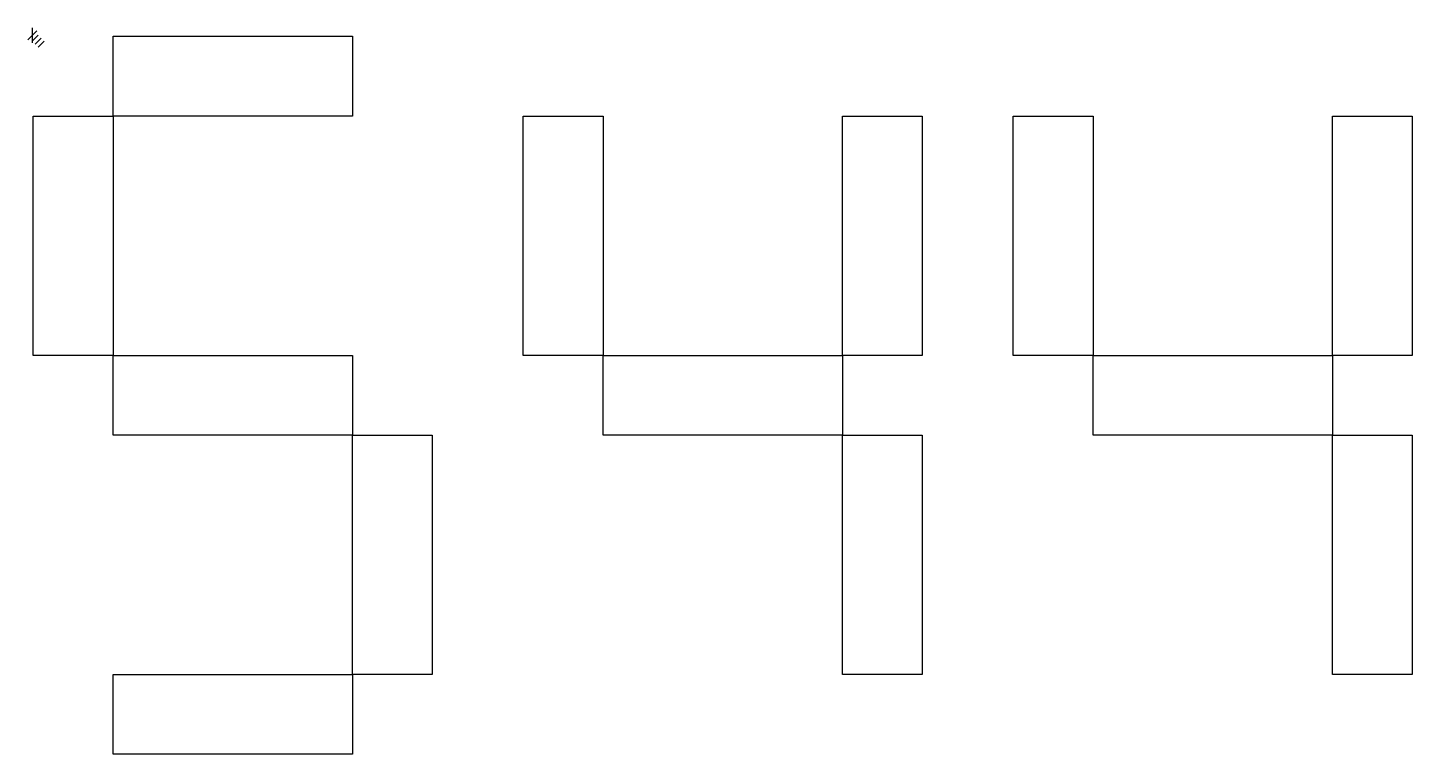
# Model space of a CAD drawing. Extents: x -1 to 243, y 0 to 128.
import ezdxf

# ---------------------------------------------------------------- set-up
doc = ezdxf.new("R2010")
doc.units = 0

msp = doc.modelspace()

# ---------------------------------------------------------------- linework, layer by layer
at = {"layer": 'Layer 1'}
for p, q in [((0.793749, 127.621), (-0.793749, 126.033)), ((0, 128.15), (0, 125.504)), ((1.05833, 126.827), (0, 125.76867)), ((1.5875, 126.298), (0.52917, 125.23967)), ((2.11666, 125.769), (1.05833, 124.71067)), ((14.2675, 126.639), (28.3472, 126.639)), ((14.2675, 112.56), (14.2675, 126.639)), ((28.3472, 126.639), (42.4269, 126.639)), ((42.4269, 126.639), (56.5064, 126.639)), ((56.5064, 126.639), (56.5064, 112.56)), ((0.187806, 112.56), (14.2675, 112.56)), ((0.187806, 98.48), (0.187806, 112.56)), ((14.2675, 112.56), (14.2675, 98.48)), ((28.3472, 112.56), (14.2675, 112.56)), ((42.4269, 112.56), (28.3472, 112.56)), ((56.5064, 112.56), (42.4269, 112.56)), ((86.6369, 112.56), (100.717, 112.56)), ((86.6369, 98.48), (86.6369, 112.56)), ((100.717, 112.56), (100.717, 98.48)), ((142.955, 112.56), (157.035, 112.56)), ((142.955, 98.48), (142.955, 112.56)), ((157.035, 112.56), (157.035, 98.48)), ((173.086, 112.56), (187.166, 112.56)), ((173.086, 98.48), (173.086, 112.56)), ((187.166, 112.56), (187.166, 98.48)), ((229.405, 112.56), (243.485, 112.56)), ((229.405, 98.48), (229.405, 112.56)), ((243.485, 112.56), (243.485, 98.48)), ((0.187806, 84.4001), (0.187806, 98.48)), ((14.2675, 98.48), (14.2675, 84.4001)), ((86.6369, 84.4001), (86.6369, 98.48)), ((100.717, 98.48), (100.717, 84.4001)), ((142.955, 84.4001), (142.955, 98.48)), ((157.035, 98.48), (157.035, 84.4001)), ((173.086, 84.4001), (173.086, 98.48)), ((187.166, 98.48), (187.166, 84.4001)), ((229.405, 84.4001), (229.405, 98.48)), ((243.485, 98.48), (243.485, 84.4001)), ((0.187806, 70.3206), (0.187806, 84.4001)), ((14.2675, 84.4001), (14.2675, 70.3206)), ((86.6369, 70.3206), (86.6369, 84.4001)), ((100.717, 84.4001), (100.717, 70.3206)), ((142.955, 70.3206), (142.955, 84.4001)), ((157.035, 84.4001), (157.035, 70.3206)), ((173.086, 70.3206), (173.086, 84.4001)), ((187.166, 84.4001), (187.166, 70.3206)), ((229.405, 70.3206), (229.405, 84.4001)), ((243.485, 84.4001), (243.485, 70.3206)), ((14.2675, 70.3206), (0.187806, 70.3206)), ((14.2675, 70.3206), (28.3472, 70.3206)), ((14.2675, 56.2407), (14.2675, 70.3206)), ((28.3472, 70.3206), (42.4269, 70.3206)), ((42.4269, 70.3206), (56.5064, 70.3206)), ((56.5064, 70.3206), (56.5064, 56.2407)), ((100.717, 70.3206), (86.6369, 70.3206)), ((100.717, 70.3206), (114.797, 70.3206)), ((100.717, 56.2407), (100.717, 70.3206)), ((114.797, 70.3206), (128.876, 70.3206)), ((128.876, 70.3206), (142.955, 70.3206)), ((142.955, 70.3206), (142.955, 56.2407)), ((157.035, 70.3206), (142.955, 70.3206)), ((187.166, 70.3206), (173.086, 70.3206)), ((187.166, 70.3206), (201.246, 70.3206)), ((187.166, 56.2407), (187.166, 70.3206)), ((201.246, 70.3206), (215.325, 70.3206)), ((215.325, 70.3206), (229.405, 70.3206)), ((229.405, 70.3206), (229.405, 56.2407)), ((243.485, 70.3206), (229.405, 70.3206)), ((28.3472, 56.2407), (14.2675, 56.2407)), ((42.4269, 56.2407), (28.3472, 56.2407)), ((56.5064, 56.2407), (42.4269, 56.2407)), ((56.5064, 56.2407), (70.5863, 56.2407)), ((56.5064, 42.1612), (56.5064, 56.2407)), ((70.5863, 56.2407), (70.5863, 42.1612)), ((114.797, 56.2407), (100.717, 56.2407)), ((128.876, 56.2407), (114.797, 56.2407)), ((142.955, 56.2407), (128.876, 56.2407)), ((142.955, 56.2407), (157.035, 56.2407)), ((142.955, 42.1612), (142.955, 56.2407)), ((157.035, 56.2407), (157.035, 42.1612)), ((201.246, 56.2407), (187.166, 56.2407)), ((215.325, 56.2407), (201.246, 56.2407)), ((229.405, 56.2407), (215.325, 56.2407)), ((229.405, 56.2407), (243.485, 56.2407)), ((229.405, 42.1612), (229.405, 56.2407)), ((243.485, 56.2407), (243.485, 42.1612)), ((56.5064, 28.0815), (56.5064, 42.1612)), ((70.5863, 42.1612), (70.5863, 28.0815)), ((142.955, 28.0815), (142.955, 42.1612)), ((157.035, 42.1612), (157.035, 28.0815)), ((229.405, 28.0815), (229.405, 42.1612)), ((243.485, 42.1612), (243.485, 28.0815)), ((56.5064, 14.0019), (56.5064, 28.0815)), ((70.5863, 28.0815), (70.5863, 14.0019)), ((142.955, 14.0019), (142.955, 28.0815)), ((157.035, 28.0815), (157.035, 14.0019)), ((229.405, 14.0019), (229.405, 28.0815)), ((243.485, 28.0815), (243.485, 14.0019)), ((14.2675, 14.0019), (28.3472, 14.0019)), ((14.2675, -0.077768), (14.2675, 14.0019)), ((28.3472, 14.0019), (42.4269, 14.0019)), ((42.4269, 14.0019), (56.5064, 14.0019)), ((56.5064, 14.0019), (56.5064, -0.077768)), ((70.5863, 14.0019), (56.5064, 14.0019)), ((157.035, 14.0019), (142.955, 14.0019)), ((243.485, 14.0019), (229.405, 14.0019)), ((28.3472, -0.077768), (14.2675, -0.077768)), ((42.4269, -0.077768), (28.3472, -0.077768)), ((56.5064, -0.077768), (42.4269, -0.077768))]:
    msp.add_line(p, q, dxfattribs=at)

doc.saveas('drawing.dxf')
